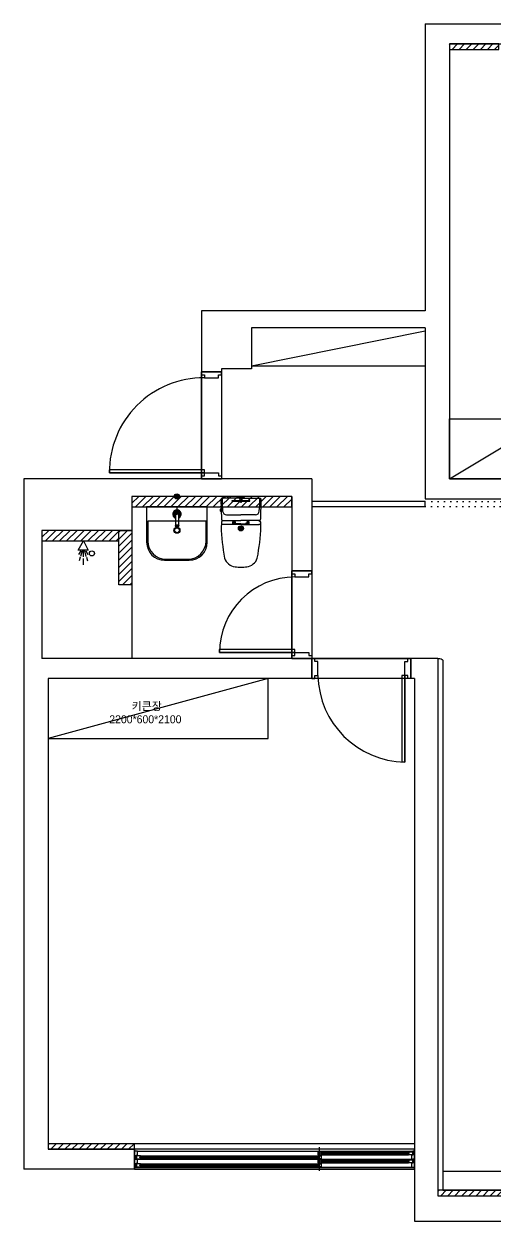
# Model space of a CAD drawing. Header units: inches. Extents: x 4138 to 127072, y -26315 to 43858.
# Drawn here: x 86577 to 91288, y 8625 to 20590 of the extents above; entities that cross this region are included whole.
import ezdxf

# ---------------------------------------------------------------- set-up
doc = ezdxf.new("R2010")
doc.units = ezdxf.units.IN
doc.header["$LTSCALE"] = 50
doc.header["$MEASUREMENT"] = 0
doc.linetypes.add('DOT', pattern=[0.25, 0, -0.25])
doc.linetypes.add('HIDDEN', pattern=[0.375, 0.25, -0.125])
for name, color, linetype in [('02-WAL', 2, 'Continuous'), ('03-WAL NEW', 3, 'Continuous'), ('04-WIN', 4, 'Continuous'), ('04_FUR', 6, 'Continuous'), ('06-FUR', 6, 'Continuous'), ('06-LIGHT', 4, 'Continuous'), ('3.기호.계단선', 30, 'Continuous'), ('BATH', 4, 'Continuous'), ('CO-BATH', 6, 'Continuous'), ('FIN', 2, 'Continuous'), ('HL', 6, 'HIDDEN'), ('도면층2', 2, 'Continuous'), ('도면층4', 4, 'Continuous'), ('도면층5', 5, 'Continuous'), ('욕실설비', 3, 'Continuous')]:
    doc.layers.add(name, color=color, linetype=linetype)
doc.styles.add('코레일둥고', font='Korail_Round_Gothic_Medium.ttf')

msp = doc.modelspace()

# ---------------------------------------------------------------- hatches: boundary and pattern name
at = {"layer": '03-WAL NEW'}
h = msp.add_hatch(dxfattribs=at)
h.set_pattern_fill('_USER', color=256, scale=50, angle=45, pattern_type=0)
h.set_pattern_definition([(45, (22013.39, -14851.31), (-35.35534, 35.35534), [])])
h.paths.add_polyline_path([(90831.1, 20335), (91324.1, 20335), (91324.1, 20390), (90831.1, 20390)])
h = msp.add_hatch(dxfattribs=at)
h.set_pattern_fill('_USER', color=256, scale=50, angle=45, pattern_type=0)
h.set_pattern_definition([(45, (10490.306, -26366.31), (-35.35534, 35.35534), [])])
h.paths.add_polyline_path([(87657.1, 15868), (87657.1, 15763), (89255, 15763), (89255, 15868)])
h = msp.add_hatch(dxfattribs=at)
h.set_pattern_fill('_USER', color=256, scale=50, angle=45, pattern_type=0)
h.set_pattern_definition([(45, (9590.306, -26706.31), (-35.35534, 35.35534), [])])
h.paths.add_polyline_path([(86757.1, 15528), (86757.1, 15423), (87527.1, 15423), (87527.1, 15528)])
h = msp.add_hatch(dxfattribs=at)
h.set_pattern_fill('_USER', color=256, scale=50, angle=45, pattern_type=0)
h.set_pattern_definition([(45, (21859.39, -26326.31), (-35.35534, 35.35534), [])])
h.paths.add_polyline_path([(87657.1, 15528), (87657.1, 14983), (87527.1, 14983), (87527.1, 15528)])
h = msp.add_hatch(dxfattribs=at)
h.set_pattern_fill('_USER', color=256, scale=50, angle=45, pattern_type=0)
h.set_pattern_definition([(45, (18000.39, -25843.31), (-35.35534, 35.35534), [])])
h.paths.add_polyline_path([(86818.1, 9343), (87682.1, 9343), (87682.1, 9398), (86818.1, 9398)])
h = msp.add_hatch(dxfattribs=at)
h.set_pattern_fill('_USER', color=256, scale=50, angle=45, pattern_type=0)
h.set_pattern_definition([(45, (21899.39, -26308.31), (-35.35534, 35.35534), [])])
h.paths.add_polyline_path([(90717.1, 8878), (91425.6, 8878), (91425.6, 8933), (90717.1, 8933)])
at = {"layer": '3.기호.계단선'}
h = msp.add_hatch(color=256, dxfattribs=at)
h.dxf.hatch_style = 1
edge = h.paths.add_edge_path()
edge.add_arc((88107.1, 15868), 25, 0, 360)
h = msp.add_hatch(color=10, dxfattribs=at)
h.dxf.hatch_style = 1
edge = h.paths.add_edge_path()
edge.add_arc((88747.1, 15548), 25, 0, 360)

# ---------------------------------------------------------------- linework, layer by layer
at = {"color": 8}
msp.add_line((88107.1, 15763), (88107.1, 15685), dxfattribs=at)
at = {"layer": '02-WAL'}
for p, q in [((90589.1, 20590), (93294.1, 20590)), ((90589.1, 20590), (90589.1, 17723)), ((90831.1, 20390), (90831.1, 16043)), ((90831.1, 20390), (93294.1, 20390)), ((88351.1, 17723), (88351.1, 16043)), ((90589.1, 17723), (88351.1, 17723)), ((88851.1, 17554), (88851.1, 17144)), ((90589.1, 17554), (88851.1, 17554)), ((90589.1, 17554), (90589.1, 15843)), ((88551.1, 17113), (88351.1, 17113)), ((88551.1, 17144), (88551.1, 16043)), ((88851.1, 17144), (88551.1, 17144)), ((86577.1, 16043), (86577.1, 9143)), ((89457.1, 16043), (86577.1, 16043)), ((89457.1, 16043), (89457.1, 14048)), ((90831.1, 16043), (93294.1, 16043)), ((87657.1, 15868), (87657.1, 15528)), ((89257.1, 15868), (87657.1, 15868)), ((89257.1, 15868), (89257.1, 14248)), ((90589.1, 15843), (93494.1, 15843)), ((86757.1, 15528), (86757.1, 14248)), ((87657.1, 15528), (86757.1, 15528)), ((89457.1, 15123), (89257.1, 15123)), ((89457.1, 14248), (86757.1, 14248)), ((90717.1, 14248), (89457.1, 14248)), ((90447.1, 14248), (90447.1, 14048)), ((90717.1, 14248), (90717.1, 8878)), ((90482.1, 14048), (86818.1, 14048)), ((86818.1, 14048), (86818.1, 9343)), ((90482.1, 14048), (90482.1, 8625)), ((90482.1, 9343), (86818.1, 9343)), ((90482.1, 9143), (86577.1, 9143)), ((90717.1, 8878), (91425.6, 8878)), ((90482.1, 8625), (91425.6, 8625))]:
    msp.add_line(p, q, dxfattribs=at)
at = {"layer": '03-WAL NEW'}
msp.add_line((87657.1, 14983), (87657.1, 14248), dxfattribs=at)
for points in [[(90831.1, 20335), (91324.1, 20335), (91324.1, 20390), (90831.1, 20390)], [(86818.1, 9343), (87682.1, 9343), (87682.1, 9398), (86818.1, 9398)], [(90717.1, 8878), (91425.6, 8878), (91425.6, 8933), (90717.1, 8933)]]:
    msp.add_lwpolyline(points, close=True, dxfattribs=at)
for points in [[(87657.1, 15868), (87657.1, 15763), (89255, 15763), (89255, 15868), (87657.1, 15868)], [(86757.1, 15528), (86757.1, 15423), (87527.1, 15423), (87527.1, 15528), (86757.1, 15528)], [(87657.1, 15528), (87657.1, 14983), (87527.1, 14983), (87527.1, 15528), (87657.1, 15528)], [(90482.1, 9398), (87018.1, 9398)]]:
    msp.add_lwpolyline(points, dxfattribs=at)
msp.add_lwpolyline([(90717.1, 14248), (90737.1, 14248, -0.4142136), (90767.1, 14218), (90767.1, 8933), (95724.1, 8933)], format="xyb", dxfattribs=at)
at = {"layer": '04-WIN'}
for p, q in [((87431.6, 16103), (88381.1, 16103)), ((88532.6, 14308), (89287.1, 14308)), ((90387.1, 13213), (90387.1, 14078)), ((87682.1, 9343), (87682.1, 9143)), ((87682.1, 9143), (87682.1, 9343)), ((90482.1, 9143), (90482.1, 9343))]:
    msp.add_line(p, q, dxfattribs=at)
at = {"layer": '04-WIN', "linetype": 'Continuous'}
for p, q in [((89532.1, 9206.8), (89532.1, 9363.8)), ((87699.5, 9243), (90452.1, 9242.9)), ((87712.1, 9323), (90464.6, 9323)), ((87712.1, 9243), (90464.6, 9243)), ((87741.2, 9277.9), (89514.6, 9277.9)), ((87741.2, 9247.9), (89514.6, 9247.9)), ((89532.1, 9126.8), (89532.1, 9283.8)), ((89549.6, 9318.3), (90423.4, 9318.2)), ((89549.6, 9288.3), (90423.4, 9288.2)), ((89549.6, 9238.3), (90423.4, 9238.2)), ((87699.5, 9163), (90452.1, 9162.9)), ((87741.2, 9197.9), (89514.6, 9197.9)), ((87741.2, 9167.9), (89514.6, 9167.9)), ((89549.6, 9208.3), (90423.4, 9208.2))]:
    msp.add_line(p, q, dxfattribs=at)
at = {"layer": '04-WIN'}
msp.add_lwpolyline([(87682.1, 9143), (90482.1, 9143), (90482.1, 9343), (87682.1, 9343)], close=True, dxfattribs=at)
at = {"layer": '04-WIN', "linetype": 'Continuous'}
for points in [[(87682.1, 9252), (87682.1, 9243), (87699.5, 9243), (87699.5, 9282), (87712.1, 9282), (87712.1, 9323), (87682.1, 9323), (87682.1, 9314)], [(87682.1, 9172), (87682.1, 9163), (87699.5, 9163), (87699.5, 9202), (87712.1, 9202), (87712.1, 9243), (87682.1, 9243), (87682.1, 9234)], [(89518.1, 9264.9), (87737.7, 9264.9), (87737.7, 9260.9), (89518.1, 9260.9), (89518.1, 9264.9), (89518.1, 9260.9)], [(87741.2, 9268.7), (87743.9, 9267.3), (87744.4, 9266.3), (87745, 9264.9)], [(87741.2, 9257.1), (87743.9, 9258.5), (87744.4, 9259.5), (87745, 9260.9)], [(89514.6, 9268.7), (89511.8, 9267.3), (89511.3, 9266.3), (89510.8, 9264.9)], [(89514.6, 9257.1), (89511.8, 9258.5), (89511.3, 9259.5), (89510.8, 9260.9)], [(89549.6, 9309.1), (89552.4, 9307.7), (89552.9, 9306.7), (89553.4, 9305.3)], [(89549.6, 9297.5), (89552.4, 9298.9), (89552.9, 9299.8), (89553.4, 9301.3)], [(89549.6, 9229.1), (89552.4, 9227.7), (89552.9, 9226.7), (89553.4, 9225.3)], [(89549.6, 9217.5), (89552.4, 9218.9), (89552.9, 9219.8), (89553.4, 9221.3)], [(90423.4, 9309), (90420.6, 9307.6), (90420.1, 9306.6), (90419.6, 9305.2)], [(90423.4, 9297.4), (90420.6, 9298.8), (90420.1, 9299.8), (90419.6, 9301.2)], [(90423.4, 9229), (90420.6, 9227.6), (90420.1, 9226.6), (90419.6, 9225.2)], [(90423.4, 9217.4), (90420.6, 9218.8), (90420.1, 9219.8), (90419.6, 9221.2)], [(90482.1, 9314), (90482.1, 9323), (90464.6, 9323), (90464.6, 9284), (90452.1, 9284), (90452.1, 9242.9), (90482.1, 9242.9), (90482.1, 9252)], [(90482.1, 9234), (90482.1, 9243), (90464.6, 9243), (90464.6, 9204), (90452.1, 9204), (90452.1, 9162.9), (90482.1, 9162.9), (90482.1, 9172)], [(89518.1, 9184.9), (87737.7, 9184.9), (87737.7, 9180.9), (89518.1, 9180.9), (89518.1, 9184.9), (89518.1, 9180.9)], [(87741.2, 9188.7), (87743.9, 9187.3), (87744.4, 9186.3), (87745, 9184.9)], [(87741.2, 9177.1), (87743.9, 9178.5), (87744.4, 9179.5), (87745, 9180.9)], [(89514.6, 9188.7), (89511.8, 9187.3), (89511.3, 9186.3), (89510.8, 9184.9)], [(89514.6, 9177.1), (89511.8, 9178.5), (89511.3, 9179.5), (89510.8, 9180.9)]]:
    msp.add_lwpolyline(points, dxfattribs=at)
for points in [[(87741.2, 9267.9), (87741.2, 9277.9), (87703.2, 9277.9), (87703.2, 9247.9), (87741.2, 9247.9), (87741.2, 9257.9), (87735.6, 9259.7), (87735.6, 9266.1)], [(89549.6, 9308.3), (89549.6, 9318.3), (89514.6, 9318.3), (89514.6, 9288.3), (89549.6, 9288.3), (89549.6, 9298.3), (89544.1, 9300), (89544.1, 9306.5)], [(89514.6, 9267.9), (89514.6, 9277.9), (89549.6, 9277.9), (89549.6, 9247.9), (89514.6, 9247.9), (89514.6, 9257.9), (89520.1, 9259.7), (89520.1, 9266.1)], [(89549.6, 9228.3), (89549.6, 9238.3), (89514.6, 9238.3), (89514.6, 9208.3), (89549.6, 9208.3), (89549.6, 9218.3), (89544.1, 9220), (89544.1, 9226.5)], [(89546.1, 9301.3), (90426.9, 9301.2), (90426.9, 9305.2), (89546.1, 9305.3)], [(89546.1, 9221.3), (90426.9, 9221.2), (90426.9, 9225.2), (89546.1, 9225.3)], [(90423.4, 9308.2), (90423.4, 9318.2), (90461.4, 9318.2), (90461.4, 9288.2), (90423.4, 9288.2), (90423.4, 9298.2), (90428.9, 9300), (90428.9, 9306.4)], [(90423.4, 9228.2), (90423.4, 9238.2), (90461.4, 9238.2), (90461.4, 9208.2), (90423.4, 9208.2), (90423.4, 9218.2), (90428.9, 9220), (90428.9, 9226.4)], [(87741.2, 9187.9), (87741.2, 9197.9), (87703.2, 9197.9), (87703.2, 9167.9), (87741.2, 9167.9), (87741.2, 9177.9), (87735.6, 9179.7), (87735.6, 9186.1)], [(89514.6, 9187.9), (89514.6, 9197.9), (89549.6, 9197.9), (89549.6, 9167.9), (89514.6, 9167.9), (89514.6, 9177.9), (89520.1, 9179.7), (89520.1, 9186.1)]]:
    msp.add_lwpolyline(points, close=True, dxfattribs=at)
at = {"layer": '04_FUR', "color": 8}
for points in [[(90831.1, 16043), (90831.1, 16643), (91831.1, 16643), (91831.1, 16043), (90831.1, 16043), (91831.1, 16643)], [(89018.1, 14048), (86818.1, 14048), (86818.1, 13448), (89018.1, 13448), (89018.1, 14048), (86818.1, 13448)]]:
    msp.add_lwpolyline(points, dxfattribs=at)
at = {"layer": '06-FUR', "color": 8}
for q in [(90589.1, 17523), (90589.1, 17173)]:
    msp.add_line((88851.1, 17173), q, dxfattribs=at)
msp.add_lwpolyline([(89457.1, 15768), (90589.1, 15768), (90589.1, 15818), (89457.1, 15818)], close=True, dxfattribs=at)
at = {"layer": '06-FUR', "color": 8, "linetype": 'DOT', "ltscale": 5}
msp.add_lwpolyline([(90589.1, 15768), (91721.1, 15768), (91721.1, 15818), (90589.1, 15818)], close=True, dxfattribs=at)
at = {"layer": '06-LIGHT'}
msp.add_line((90767.1, 9123), (95724.1, 9123), dxfattribs=at)
at = {"layer": '3.기호.계단선'}
for centre in [(88107.1, 15868), (87257.1, 15298)]:
    msp.add_circle(centre, 25, dxfattribs=at)
at = {"layer": '3.기호.계단선', "color": 10}
msp.add_circle((88747.1, 15548), 25, dxfattribs=at)
at = {"layer": 'BATH', "color": 8}
for p, q in [((87119.7, 15331.3), (87172.1, 15423)), ((87219.1, 15331.3), (87119.7, 15331.3)), ((87146.7, 15323.6), (87124.3, 15288.2)), ((87158.2, 15324.4), (87143.6, 15267.4)), ((87170.5, 15326.7), (87170.5, 15264.5)), ((87172.1, 15423), (87219.1, 15331.3)), ((87182.9, 15324.4), (87197.5, 15267.4)), ((87194.4, 15323.6), (87216.7, 15288.2)), ((87139.7, 15259), (87129.7, 15225.1)), ((87170.5, 15247.4), (87170.5, 15184.3)), ((87201.3, 15259), (87211.4, 15225.1))]:
    msp.add_line(p, q, dxfattribs=at)
at = {"layer": 'CO-BATH', "color": 8}
for p, q in [((87804.1, 15763), (87804.1, 15409)), ((88410.1, 15763), (87804.1, 15763)), ((88092.1, 15691), (88092.1, 15582.4)), ((88122.1, 15691), (88122.1, 15582.4)), ((88410.1, 15409), (88410.1, 15763)), ((87816.1, 15619), (87816.1, 15421)), ((88398.1, 15619), (87816.1, 15619)), ((88089.7, 15576.4), (88089.7, 15570.4)), ((88089.7, 15576.4), (88124.5, 15576.4)), ((88089.7, 15570.4), (88124.5, 15570.4)), ((88090.9, 15582.4), (88090.9, 15576.4)), ((88090.9, 15582.4), (88123.3, 15582.4)), ((88123.3, 15582.4), (88123.3, 15576.4)), ((88124.5, 15576.4), (88124.5, 15570.4)), ((88398.1, 15421), (88398.1, 15619)), ((87984.1, 15229), (88230.1, 15229)), ((87996.1, 15241), (88218.1, 15241))]:
    msp.add_line(p, q, dxfattribs=at)
for radius in [30, 24]:
    msp.add_circle((88107.1, 15529), radius, dxfattribs=at)
for centre, radius, start, end in [((88107.1, 15691), 42, 290.92481, 249.07514), ((88107.1, 15691), 36, 294.62429, 245.37566), ((88107.1, 15691), 30, 299.99998, 239.99998), ((88107.1, 15691), 21.6, 313.98294, 226.01701), ((88107.1, 15691), 15, 359.99998, 179.99998), ((87984.1, 15409), 180, 180, 270), ((87996.1, 15421), 180, 180, 270), ((88218.1, 15421), 180, 270, 0), ((88230.1, 15409), 180, 270, 0)]:
    msp.add_arc(centre, radius, start, end, dxfattribs=at)
at = {"layer": 'FIN', "color": 8}
for p, q in [((88739.1, 15851.6), (88574.5, 15851.6)), ((88591.3, 15853), (88578.9, 15853)), ((88591.3, 15853), (88603.8, 15853)), ((88755.1, 15851.6), (88919.7, 15851.6)), ((88601.8, 15684.4), (88747.1, 15684.4)), ((88892.3, 15684.4), (88747.1, 15684.4)), ((88566.7, 15626.6), (88747.1, 15626.6)), ((88747.1, 15587.3), (88567.8, 15587.3)), ((88927.4, 15626.6), (88747.1, 15626.6)), ((88747.1, 15587.3), (88926.4, 15587.3))]:
    msp.add_line(p, q, dxfattribs=at)
for points in [[(88574.5, 15851.6), (88562.1, 15851.6, 0.4212092), (88547.1, 15836.2), (88551.7, 15641.2, 0.0016586)], [(88919.7, 15851.6), (88932.1, 15851.6, -0.4212092), (88947.1, 15836.2), (88942.4, 15641.2, -0.0016586)], [(88566.7, 15626.6, 0.371724), (88552.3, 15611.8, 0.0035152), (88553.2, 15580.9, 0.3205412)], [(88927.4, 15626.6, -0.371724), (88941.8, 15611.8, -0.0035152), (88941, 15580.9, -0.3205412)]]:
    msp.add_lwpolyline(points, format="xyb", dxfattribs=at)
for centre, radius, start, end in [((89558.4, 15823.7), 1000, 179.31159, 185.94375), ((88574.5, 15835.6), 16, 90, 179.31159), ((88578.9, 15868), 15, 180, 270), ((88603.8, 15868), 15, 270, 0), ((88919.7, 15835.6), 16, 0.68841, 90), ((87935.7, 15823.7), 1000, 354.05625, 0.68841), ((88603.6, 15724.3), 40, 185.94375, 267.51291), ((88890.6, 15724.3), 40, 272.48709, 354.05625), ((88567.8, 15567.3), 20, 90, 182.3333), ((90751.9, 15656.3), 2205.9, 182.3333, 190.60807), ((88566.7, 15641.6), 15, 181.36509, 270), ((86742.3, 15656.3), 2205.9, 349.39193, 357.6667), ((88926.4, 15567.3), 20, 357.6667, 90), ((88927.4, 15641.6), 15, 270, 358.63491), ((88702.9, 15289.6), 125.5, 198.2964, 263.42408), ((88791.3, 15289.6), 125.5, 276.57592, 341.7036), ((88747.1, 15566.6), 405.9, 261.69926, 270), ((88747.1, 15566.6), 405.9, 270, 278.30074)]:
    msp.add_arc(centre, radius, start, end, dxfattribs=at)
at = {"layer": 'HL', "color": 8, "linetype": 'Continuous'}
for p, q in [((88660.6, 15827), (88738.6, 15827)), ((88660.6, 15820), (88739.6, 15820)), ((88723.1, 15858), (88723.1, 15868)), ((88723.1, 15858), (88771.1, 15858)), ((88740.1, 15853.2), (88734.7, 15858)), ((88735.7, 15846.2), (88740.1, 15853.2)), ((88741.1, 15811.8), (88735.7, 15846.2)), ((88735.7, 15846.2), (88758.4, 15846.2)), ((88740.1, 15853.2), (88754, 15853.2)), ((88741.1, 15811.8), (88753.1, 15811.8)), ((88753.1, 15811.8), (88758.4, 15846.2)), ((88754, 15853.2), (88759.5, 15858)), ((88758.4, 15846.2), (88754, 15853.2)), ((88754.5, 15820), (88833.6, 15820)), ((88755.6, 15827), (88833.6, 15827)), ((88771.1, 15858), (88771.1, 15868)), ((88538.1, 15737.6), (88538.1, 15725.5)), ((88542.1, 15741.6), (88549.3, 15741.6)), ((88542.1, 15721.5), (88549.8, 15721.5)), ((88747.1, 15594.3), (88700.8, 15594.3)), ((88747.1, 15594.3), (88793.4, 15594.3))]:
    msp.add_line(p, q, dxfattribs=at)
for points in [[(88664.5, 15587.3), (88664.5, 15611.5, -0.4142136), (88668.5, 15615.5), (88685, 15615.5, -0.4142136), (88689, 15611.5), (88689, 15595.9), (88689, 15587.3)], [(88689, 15595.9), (88698.8, 15595.9, -0.4142136), (88700.8, 15593.9), (88700.8, 15587.3)], [(88805.2, 15595.9), (88795.4, 15595.9, 0.4142136), (88793.4, 15593.9), (88793.4, 15587.3)], [(88829.6, 15587.3), (88829.6, 15611.5, 0.4142136), (88825.6, 15615.5), (88809.2, 15615.5, 0.4142136), (88805.2, 15611.5), (88805.2, 15595.9), (88805.2, 15587.3)]]:
    msp.add_lwpolyline(points, format="xyb", dxfattribs=at)
for centre in [(88677.1, 15601.6), (88817.1, 15601.6)]:
    msp.add_circle(centre, 8, dxfattribs=at)
for centre, radius, start, end in [((88660.6, 15823.5), 3.5, 90, 270), ((88833.6, 15823.5), 3.5, 270, 90), ((88542.1, 15737.6), 4, 90, 180), ((88542.1, 15725.5), 4, 180, 270)]:
    msp.add_arc(centre, radius, start, end, dxfattribs=at)
at = {"layer": '도면층2'}
for p, q in [((88351.1, 17113), (88551.1, 17113)), ((88351.1, 16043), (88551.1, 16043)), ((89257.1, 15123), (89457.1, 15123)), ((89257.1, 14248), (89457.1, 14248)), ((89457.1, 14048), (89457.1, 14248)), ((90447.1, 14048), (90447.1, 14248))]:
    msp.add_line(p, q, dxfattribs=at)
at = {"layer": '도면층4'}
for p, q in [((88351.1, 16043), (88351.1, 17113)), ((88351.1, 17113), (88551.1, 17113)), ((88551.1, 17113), (88551.1, 16043)), ((87431.1, 16103), (87431.1, 16133)), ((88381.1, 16103), (87431.1, 16103)), ((88381.1, 16133), (87431.6, 16133)), ((88551.1, 16043), (88351.1, 16043)), ((88351.1, 16043), (88551.1, 16043)), ((88381.1, 16103), (88381.1, 16133)), ((89257.1, 14248), (89257.1, 15123)), ((89257.1, 15123), (89457.1, 15123)), ((89457.1, 15123), (89457.1, 14248)), ((88532.1, 14308), (88532.1, 14338)), ((89287.1, 14308), (88532.1, 14308)), ((89287.1, 14338), (88532.6, 14338)), ((89457.1, 14248), (89257.1, 14248)), ((89257.1, 14248), (89457.1, 14248)), ((89287.1, 14308), (89287.1, 14338)), ((89457.1, 14248), (90447.1, 14248)), ((89457.1, 14048), (89457.1, 14248)), ((90447.1, 14248), (90447.1, 14048)), ((90447.1, 14048), (90447.1, 14248)), ((90447.1, 14048), (89457.1, 14048)), ((90357.1, 14078), (90357.1, 13213)), ((90387.1, 14078), (90357.1, 14078)), ((90387.1, 14078), (90387.1, 13212.4)), ((90387.1, 13212.4), (90357.1, 13212.4))]:
    msp.add_line(p, q, dxfattribs=at)
for points in [[(88351.1, 17113), (88351.1, 17083), (88381.1, 17083), (88381.1, 17053), (88521.1, 17053), (88521.1, 17083), (88551.1, 17083), (88551.1, 17113), (88351.1, 17113)], [(88351.1, 16043), (88351.1, 16073), (88381.1, 16073), (88381.1, 16103), (88521.1, 16103), (88521.1, 16073), (88551.1, 16073), (88551.1, 16043), (88351.1, 16043)], [(89257.1, 15123), (89257.1, 15093), (89287.1, 15093), (89287.1, 15063), (89427.1, 15063), (89427.1, 15093), (89457.1, 15093), (89457.1, 15123), (89257.1, 15123)], [(89257.1, 14248), (89257.1, 14278), (89287.1, 14278), (89287.1, 14308), (89427.1, 14308), (89427.1, 14278), (89457.1, 14278), (89457.1, 14248), (89257.1, 14248)], [(89457.1, 14048), (89487.1, 14048), (89487.1, 14078), (89517.1, 14078), (89517.1, 14218), (89487.1, 14218), (89487.1, 14248), (89457.1, 14248), (89457.1, 14048)], [(90447.1, 14048), (90417.1, 14048), (90417.1, 14078), (90387.1, 14078), (90387.1, 14218), (90417.1, 14218), (90417.1, 14248), (90447.1, 14248), (90447.1, 14048)]]:
    msp.add_lwpolyline(points, dxfattribs=at)
at = {"layer": '도면층5'}
for centre, radius, start, end in [((88373, 16111.6), 941.4, 89.50649, 180.52704), ((89288.9, 14306.6), 756.3, 90.14159, 179.9006), ((90397.7, 14093.7), 880.8, 181.02264, 269.30759)]:
    msp.add_arc(centre, radius, start, end, dxfattribs=at)
at = {"layer": '욕실설비', "color": 8}
for p, q in [((87156.1, 15335.9), (87156.1, 15334.4)), ((87185.6, 15337.6), (87185.6, 15334.4))]:
    msp.add_line(p, q, dxfattribs=at)

# ---------------------------------------------------------------- texts
at = {"layer": '06-FUR', "color": 8, "style": '코레일둥고'}
for s, p in [('키큰장', (87654.4, 13730.9)), ('2200*600*2100', (87430.5, 13600.1))]:
    msp.add_text(s, height=80, dxfattribs=at).set_placement(p)

doc.saveas('drawing.dxf')
